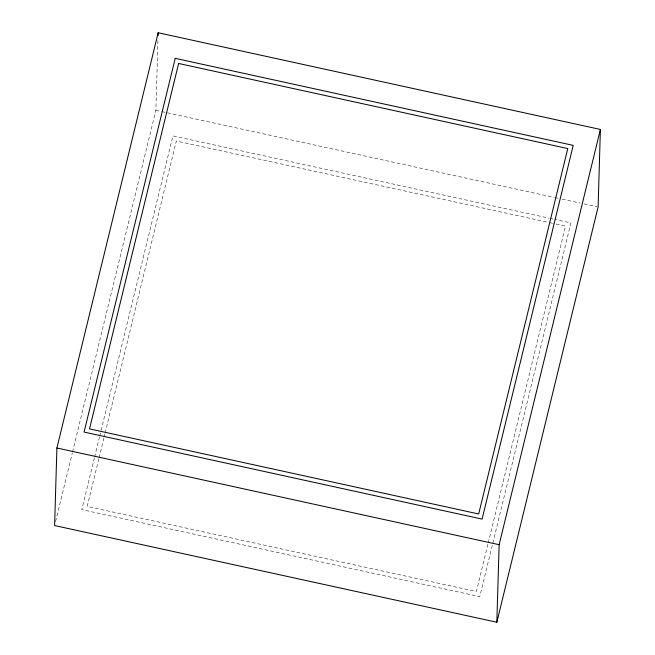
<?xml version="1.0" encoding="UTF-8"?>
<svg xmlns="http://www.w3.org/2000/svg" width="655" height="655" viewBox="0 0 655 655"><rect width="100%" height="100%" fill="white"/><g stroke="black" fill="none" stroke-linecap="round" stroke-linejoin="round"><path stroke-width="0.49" stroke-dasharray="3.27 2.46" d="M72.533 452.04L155.865 110.302L157.961 39.889M55.577 521.577L72.287 453.031M94.385 457.935L81.777 509.623L479.779 596.656L570.923 222.929L554.957 219.441M94.623 456.944L99.47 437.065M99.716 436.074L172.92 135.896L548.972 218.131M98.84 458.77L87.213 506.438L476.373 591.53L488 543.871M99.077 457.779L103.924 437.925M104.161 436.926L104.89 433.946M105.136 432.955L176.326 141.022L548.522 222.405M488.237 542.88L565.486 226.114L553.508 223.494M155.865 110.302L160.86 111.391M161.859 111.612L554.171 197.401M555.17 197.614L558.166 198.268M562.154 199.145L580.125 203.075M584.121 203.942L597.098 206.784M549.971 218.352L553.958 219.22M549.52 222.626L552.509 223.281"/><path stroke-width="0.98" d="M56.903 447.995L54.602 525.547L496.834 622.25L598.097 207.005L600.398 129.453L158.166 32.75L56.903 447.995L499.135 544.698L496.834 622.25M158.076 35.812L158.166 32.75M499.135 544.698L600.398 129.453M175.221 58.344L84.077 432.071L482.08 519.104L573.223 145.377L175.221 58.344M178.627 63.469L89.514 428.886L478.674 513.978L567.787 148.562L178.627 63.469"/></g></svg>
